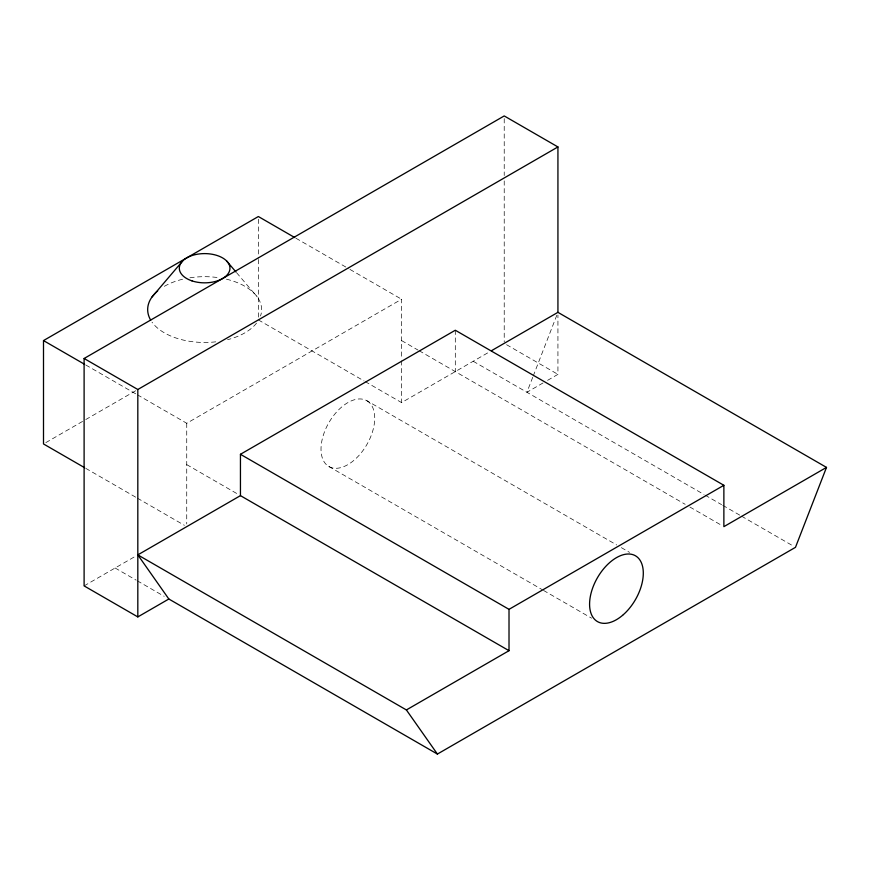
<?xml version="1.0" encoding="UTF-8"?>
<svg xmlns="http://www.w3.org/2000/svg" width="870" height="870" viewBox="0 0 870 870"><rect width="100%" height="100%" fill="white"/><g stroke="black" fill="none" stroke-linecap="round" stroke-linejoin="round"><path stroke-width="0.65" stroke-dasharray="4.35 3.26" d="M532.734 377.286L526.926 392.272L543 382.985M533.223 376.036L556.963 314.842M45.849 442.602L84.597 420.232M85.771 419.547L136.253 390.402M137.427 394.806L186.735 423.277L401.592 299.236L401.592 359.462M84.107 585.901L136.253 555.799M365.193 381.593L401.592 402.603L489.125 352.067M547.6 380.331L557.931 374.361L557.931 315.038M506.557 344.705L557.931 374.361M295.92 238.228L348.761 268.732M349.936 269.406L401.592 299.236M473.204 361.257L704.015 494.508M705.189 495.193L721.6 504.665M722.774 505.339L740.37 515.497M741.544 516.182L793.146 545.968M401.592 340.583L417.937 350.023M419.101 350.697L685.168 504.306M689.856 507.014L721.524 525.295M258.357 319.91L364.019 380.919M366.868 400.722A37.986 21.924 -60 0 1 354.829 459.556A37.986 21.924 -60 0 1 321.933 440.568A37.986 21.924 -60 0 1 366.868 400.722L616.667 544.946M621.365 547.654L629.575 552.396M328.882 466.505L542.336 589.74M543.5 590.415L591.589 618.178M85.771 364.987L136.253 394.132M186.735 464.623L239.283 494.965M85.771 468.354L136.253 497.499M137.427 498.184L184.386 525.295M115.123 568.001L136.133 580.138M137.308 580.812L164.158 596.309M236.629 272.734L257.281 296.985M504.219 118.646L504.219 175.501M504.219 180.917L504.219 341.997M455.304 330.241L455.304 371.599M401.592 360.811L401.592 402.603M258.357 219.218L258.357 258.151M258.357 259.499L258.357 317.224M186.735 423.277L186.735 523.957M226.439 279.183A56.974 32.897 0 0 1 260.522 315.984M256.53 323.14A56.974 32.897 0 0 1 227.581 339.681M215.76 341.834A56.974 32.897 0 0 1 152.011 322.161M164.354 286.317A56.974 32.897 0 0 1 182.841 279.183M189.899 277.802A56.974 32.897 0 0 1 219.381 277.802"/><path stroke-width="1.3" d="M557.931 312.341L557.931 146.943L504.219 115.938L84.107 358.483L84.107 585.901L137.819 616.917L168.834 599.006L437.403 754.062L795.484 547.328L826.5 467.397L557.931 312.341L491.452 350.719M152.011 296.985L182.711 260.913M84.597 467.679L43.5 443.95L43.5 340.583L258.357 216.532L294.745 237.553M84.107 358.483L137.819 389.499L557.931 146.943M168.834 599.006L137.819 554.886L240.446 495.639L240.446 454.292L455.304 330.241L723.873 485.297L723.873 526.654L826.5 467.397M240.446 454.292L509.015 609.348L723.873 485.297M137.819 554.886L406.388 709.942L509.015 650.695L509.015 609.348M43.5 340.583L84.597 364.302M240.446 495.639L509.015 650.695M226.57 260.913L235.987 271.984M406.388 709.942L437.403 754.062M137.819 389.499L137.819 616.917M150.695 320.138A56.974 32.897 0 0 1 157.688 290.939M623.399 614.611A37.986 21.924 -60 0 0 635.437 555.778A37.986 21.924 -60 0 0 590.502 595.624A37.986 21.924 -60 0 0 623.399 614.611M191.976 280.879A25.317 14.616 0 0 0 229.963 268.221A25.317 14.616 0 0 0 191.976 255.562A25.317 14.616 0 0 0 191.976 280.879"/></g></svg>
